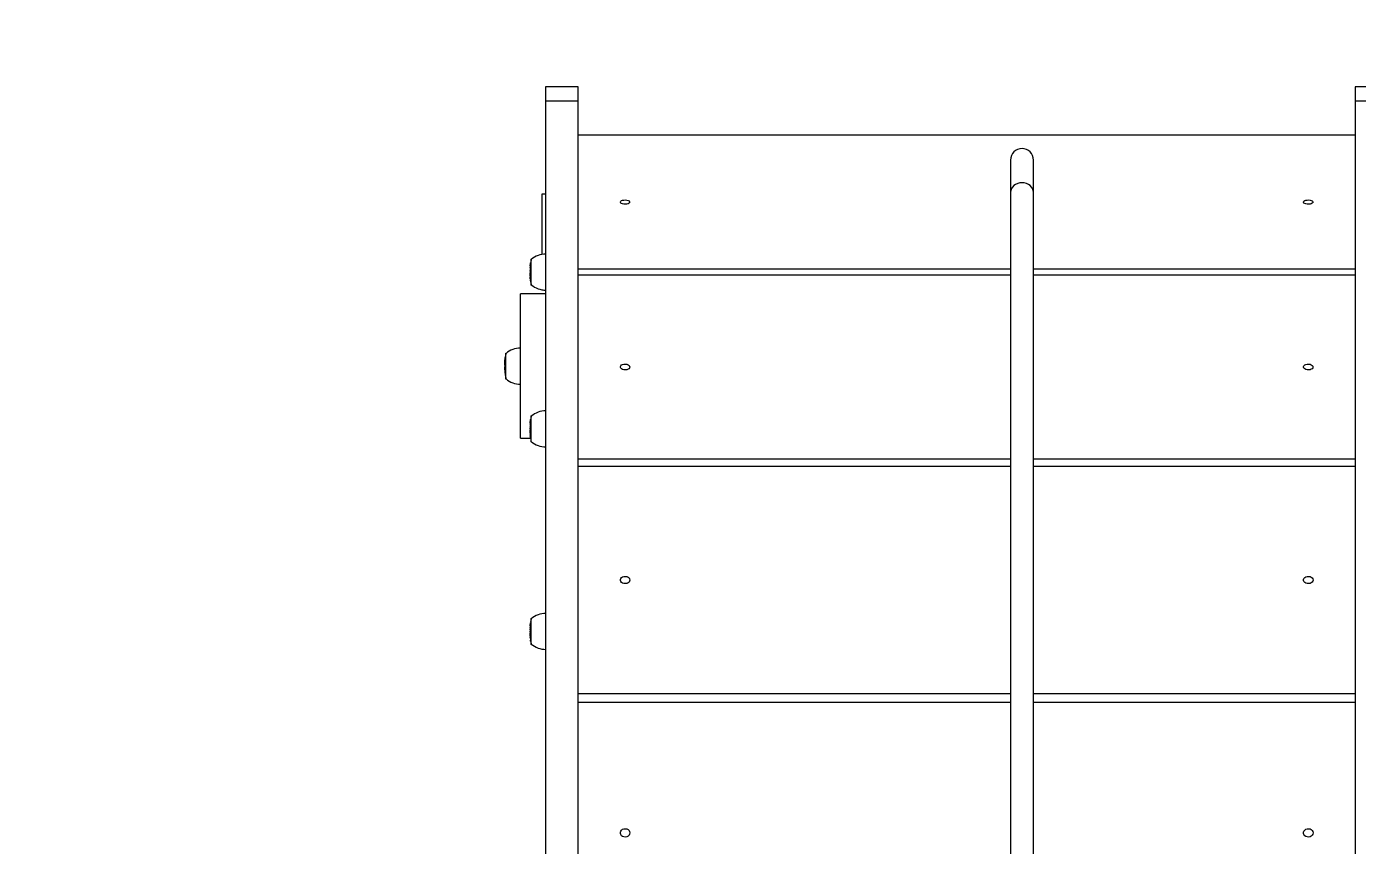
# Model space of a CAD drawing. Header units: millimetres. Extents: x -8422 to 28150, y -6982 to 5510.
# Drawn here: x 16569 to 17675, y 2155 to 2835 of the extents above; entities that cross this region are included whole.
import ezdxf

# ---------------------------------------------------------------- set-up
doc = ezdxf.new("R2010")
doc.units = ezdxf.units.MM
for name, color, linetype in [('DIKOM_ОБЪЕКТ', 7, 'Continuous'), ('DIKOM_РАЗМЕР_ЗОНА', 7, 'Continuous'), ('DIKOM_РАЗМЕР_ОБЪЕКТА', 7, 'Continuous')]:
    doc.layers.add(name, color=color, linetype=linetype)
doc.styles.add('style1', font='arial.ttf', dxfattribs={"width": 0.8})
doc.dimstyles.new('1-50', dxfattribs={"dimtxt": 300, "dimasz": 200, "dimexe": 100, "dimexo": 0, "dimgap": 100, "dimtad": 1, "dimdec": 0, "dimtxsty": 'style1', "dimcen": 0, "dimclrd": 7, "dimclre": 7, "dimadec": 1, "dimazin": 2, "dimtfac": 1, "dimtdec": 0, "dimtmove": 1, "dimatfit": 3, "dimfxl": 0, "dimlwd": 25, "dimlwe": 18, "dimarcsym": 0})

# ---------------------------------------------------------------- blocks, each defined once
blk = doc.blocks.new('*D15')
at = {"layer": 'Defpoints', "color": 0, "transparency": 16777216}
for p in [(19380.3, 3651.5), (27070.1, 3651.5), (15204.4, -3115.2)]:
    blk.add_point(p, dxfattribs=at)
at = {"layer": 'DIKOM_РАЗМЕР_ОБЪЕКТА', "color": 7, "lineweight": 18, "transparency": 16777216}
for p, q in [((19380.3, 3651.5), (27170.1, 3651.5)), ((15204.4, -3115.2), (27170.1, -3115.2))]:
    blk.add_line(p, q, dxfattribs=at)
at = {"layer": 'DIKOM_РАЗМЕР_ОБЪЕКТА', "color": 7, "lineweight": 25, "transparency": 16777216}
blk.add_line((27070.1, -2915.2), (27070.1, 3451.5), dxfattribs=at)
at = {"layer": 'DIKOM_РАЗМЕР_ОБЪЕКТА', "color": 7, "transparency": 16777216}
for points in [[(27036.8, 3451.5), (27103.5, 3451.5), (27070.1, 3651.5)], [(27036.8, -2915.2), (27103.5, -2915.2), (27070.1, -3115.2)]]:
    blk.add_solid(points, dxfattribs=at)
at = {"layer": 'DIKOM_РАЗМЕР_ОБЪЕКТА', "color": 0, "transparency": 16777216, "insert": (26817, -135.2), "char_height": 300, "attachment_point": 5, "rotation": 90, "style": 'style1'}
blk.add_mtext('6750', dxfattribs=at)
blk = doc.blocks.new('*D14')
at = {"layer": 'Defpoints', "color": 0, "transparency": 16777216}
for p in [(20684.7, 5148.6), (28049.7, 5148.6), (14575.8, -5055.5)]:
    blk.add_point(p, dxfattribs=at)
at = {"layer": 'DIKOM_РАЗМЕР_ЗОНА', "color": 7, "lineweight": 18, "transparency": 16777216}
for p, q in [((20684.7, 5148.6), (28149.7, 5148.6)), ((14575.8, -5055.5), (28149.7, -5055.5))]:
    blk.add_line(p, q, dxfattribs=at)
at = {"layer": 'DIKOM_РАЗМЕР_ЗОНА', "color": 7, "lineweight": 25, "transparency": 16777216}
blk.add_line((28049.7, -4855.5), (28049.7, 4948.6), dxfattribs=at)
at = {"layer": 'DIKOM_РАЗМЕР_ЗОНА', "color": 7, "transparency": 16777216}
for points in [[(28016.4, 4948.6), (28083, 4948.6), (28049.7, 5148.6)], [(28016.4, -4855.5), (28083, -4855.5), (28049.7, -5055.5)]]:
    blk.add_solid(points, dxfattribs=at)
at = {"layer": 'DIKOM_РАЗМЕР_ЗОНА', "color": 0, "transparency": 16777216, "insert": (27796.5, -63.6), "char_height": 300, "attachment_point": 5, "rotation": 90, "style": 'style1'}
blk.add_mtext('10200', dxfattribs=at)

msp = doc.modelspace()

# ---------------------------------------------------------------- linework, layer by layer
at = {"layer": 'DIKOM_ОБЪЕКТ', "color": 7, "linetype": 'Continuous', "lineweight": 15}
for p, q in [((17027.4, 2785.3), (17000.4, 2785.3)), ((17000.4, 2785.3), (17000.4, 2773.8)), ((17027.4, 2773.8), (17027.4, 2785.3)), ((17700.4, 2785.3), (17673.4, 2785.3)), ((17673.4, 2785.3), (17673.4, 2773.8)), ((17000.4, 2773.8), (17027.4, 2773.8)), ((17000.4, 2773.8), (17000.4, 1816.9)), ((17027.4, 1804.2), (17027.4, 2773.8)), ((17673.4, 2773.8), (17700.4, 2773.8)), ((17673.4, 2773.8), (17673.4, 1654.2)), ((17673.4, 2745.2), (17027.4, 2745.2)), ((17386.9, 2724.5), (17386.9, 2697.8)), ((17405.9, 2697.8), (17405.9, 2724.5)), ((16997.4, 2696.5), (17000.4, 2696.5)), ((16997.4, 2646.1), (16997.4, 2696.5)), ((17386.9, 2697.8), (17386.9, 1873.6)), ((17405.9, 1873.6), (17405.9, 2697.8)), ((16987.4, 2635.3), (16987.5, 2635.5)), ((16987.4, 2635), (16987.4, 2634.9)), ((16987.4, 2634.1), (16987.4, 2634.2)), ((16987.4, 2632.8), (16987.4, 2633)), ((16987.8, 2638.9), (16987.8, 2639)), ((16987.8, 2638.6), (16987.8, 2638.5)), ((16987.8, 2638.6), (16987.8, 2638.6)), ((16988.4, 2620.6), (16988.4, 2642.2)), ((17027.4, 2634), (17386.9, 2634)), ((17405.9, 2634), (17673.4, 2634)), ((16987.4, 2632.9), (16987.4, 2631.8)), ((16987.4, 2631.8), (16987.4, 2630.7)), ((16987.4, 2631.3), (16987.4, 2631.7)), ((16987.4, 2630.7), (16987.4, 2630.4)), ((16987.4, 2630.3), (16987.4, 2629.9)), ((16987.4, 2627.6), (16987.4, 2627.6)), ((16987.5, 2626.6), (16987.5, 2626.6)), ((16987.6, 2625.9), (16987.5, 2626.6)), ((16987.6, 2626.4), (16987.6, 2625.4)), ((16987.7, 2625), (16987.8, 2624.4)), ((16987.8, 2624.2), (16987.7, 2624.7)), ((16987.8, 2624.2), (16987.8, 2624.2)), ((16987.8, 2624.2), (16987.8, 2624.2)), ((16987.8, 2624.2), (16987.8, 2624.2)), ((17386.9, 2628.9), (17027.4, 2628.9)), ((17673.4, 2628.9), (17405.9, 2628.9)), ((17000.4, 2613.3), (16979.4, 2613.3)), ((16979.4, 2493.3), (16979.4, 2613.3)), ((16997.4, 2616.5), (16997.4, 2616.7)), ((16998.3, 2616.5), (16997.4, 2616.5)), ((16966.8, 2558.3), (16966.8, 2558.3)), ((16967.4, 2542.5), (16967.4, 2564.1)), ((16966.4, 2555), (16966.4, 2555.3)), ((16966.4, 2554.7), (16966.4, 2554.5)), ((16966.4, 2554.5), (16966.4, 2554.5)), ((16966.4, 2554.5), (16966.4, 2554.5)), ((16966.4, 2554.5), (16966.4, 2554.5)), ((16966.4, 2554), (16966.4, 2553.1)), ((16966.4, 2552.6), (16966.4, 2551.9)), ((16966.4, 2552), (16966.4, 2552.6)), ((16966.4, 2551.9), (16966.4, 2551.8)), ((16966.4, 2551.8), (16966.4, 2551.8)), ((16966.4, 2550.4), (16966.4, 2550)), ((16988.4, 2490.3), (16988.4, 2511.9)), ((16987.4, 2504.8), (16987.4, 2504.6)), ((16987.4, 2503.8), (16987.4, 2504)), ((16987.4, 2503.6), (16987.4, 2503.7)), ((16987.4, 2502.5), (16987.4, 2502.7)), ((16987.4, 2502.5), (16987.4, 2501.6)), ((16987.4, 2501.6), (16987.4, 2500.5)), ((16987.4, 2501.2), (16987.4, 2501.6)), ((16987.4, 2500.5), (16987.4, 2500.1)), ((16987.5, 2505.1), (16987.5, 2505.3)), ((16987.8, 2508.7), (16987.8, 2508.8)), ((16987.8, 2508.3), (16987.8, 2508.3)), ((16979.4, 2493.3), (16987.9, 2493.3)), ((16987.4, 2500.1), (16987.4, 2499.6)), ((16987.4, 2497.3), (16987.4, 2497.3)), ((16987.5, 2496.5), (16987.5, 2496.5)), ((16987.6, 2496.4), (16987.6, 2495.1)), ((16987.6, 2495), (16987.6, 2495.3)), ((16987.7, 2494.8), (16987.8, 2494.4)), ((16987.8, 2494.1), (16987.7, 2494.5)), ((16987.8, 2494.1), (16987.8, 2494.1)), ((16987.8, 2494.1), (16987.8, 2494.1)), ((16987.8, 2494.1), (16987.8, 2494.1)), ((17027.4, 2476.1), (17386.9, 2476.1)), ((17386.9, 2469.8), (17027.4, 2469.8)), ((17405.9, 2476.1), (17673.4, 2476.1)), ((17673.4, 2469.8), (17405.9, 2469.8)), ((16987.4, 2335), (16987.4, 2335)), ((16987.4, 2334.4), (16987.4, 2334.8)), ((16987.4, 2334.2), (16987.4, 2334.4)), ((16987.5, 2337.4), (16987.5, 2337.6)), ((16987.8, 2339.7), (16987.8, 2339.7)), ((16988.4, 2322), (16988.4, 2343.6)), ((16987.4, 2334.3), (16987.4, 2334.3)), ((16987.4, 2334.3), (16987.4, 2333.5)), ((16987.4, 2332.9), (16987.4, 2331.9)), ((16987.4, 2332.4), (16987.4, 2332.9)), ((16987.4, 2331.7), (16987.4, 2331.6)), ((16987.4, 2331.6), (16987.4, 2331.3)), ((16987.4, 2329.4), (16987.4, 2329.4)), ((16987.5, 2328.3), (16987.5, 2328.2)), ((16987.5, 2327.8), (16987.5, 2327.9)), ((16987.5, 2327.8), (16987.5, 2327.8)), ((16987.6, 2327.6), (16987.5, 2327.8)), ((16987.6, 2327.5), (16987.6, 2327.2)), ((16987.7, 2326), (16987.8, 2325.5)), ((16987.8, 2325.4), (16987.8, 2325.6)), ((16987.8, 2325.3), (16987.8, 2325.4)), ((16987.8, 2325.4), (16987.8, 2325.3)), ((16987.8, 2325.4), (16987.8, 2325.4)), ((16987.8, 2325.3), (16987.8, 2325.3)), ((16987.9, 2324.8), (16987.9, 2324.9)), ((17027.4, 2281.2), (17386.9, 2281.2)), ((17405.9, 2281.2), (17673.4, 2281.2)), ((17386.9, 2273.8), (17027.4, 2273.8)), ((17673.4, 2273.8), (17405.9, 2273.8))]:
    msp.add_line(p, q, dxfattribs=at)
at = {"layer": 'DIKOM_ОБЪЕКТ', "color": 7, "linetype": 'Continuous', "lineweight": 15, "flags": 128}
for points in [[(17396.4, 2705.6), (17394.6, 2705.5), (17392.8, 2705), (17391.1, 2704.3), (17389.7, 2703.3), (17388.5, 2702.1), (17387.6, 2700.8), (17387.1, 2699.3), (17386.9, 2697.8)], [(17405.9, 2697.8), (17405.7, 2699.3), (17405.2, 2700.8), (17404.3, 2702.1), (17403.1, 2703.3), (17401.7, 2704.3), (17400.1, 2705), (17398.3, 2705.5), (17396.4, 2705.6)], [(17070.4, 2689.6), (17070.2, 2689.1), (17069.7, 2688.6), (17068.9, 2688.2), (17067.9, 2687.9), (17066.7, 2687.8), (17065.5, 2687.9), (17064.4, 2688.1), (17063.5, 2688.4), (17062.8, 2688.8), (17062.5, 2689.3), (17062.5, 2689.9), (17062.8, 2690.4), (17063.5, 2690.8), (17064.4, 2691.1), (17065.5, 2691.3), (17066.7, 2691.4), (17067.9, 2691.3), (17068.9, 2691), (17069.7, 2690.6), (17070.2, 2690.1), (17070.4, 2689.6)], [(17638.4, 2689.6), (17638.2, 2689.1), (17637.7, 2688.6), (17636.9, 2688.2), (17635.9, 2687.9), (17634.7, 2687.8), (17633.5, 2687.9), (17632.4, 2688.1), (17631.5, 2688.4), (17630.8, 2688.8), (17630.5, 2689.3), (17630.5, 2689.9), (17630.8, 2690.4), (17631.5, 2690.8), (17632.4, 2691.1), (17633.5, 2691.3), (17634.7, 2691.4), (17635.9, 2691.3), (17636.9, 2691), (17637.7, 2690.6), (17638.2, 2690.1), (17638.4, 2689.6)], [(17070.4, 2552.5), (17070.2, 2551.8), (17069.7, 2551.1), (17068.9, 2550.6), (17067.9, 2550.2), (17066.7, 2550.1), (17065.5, 2550.1), (17064.4, 2550.4), (17063.5, 2550.9), (17062.8, 2551.5), (17062.5, 2552.2), (17062.5, 2552.9), (17062.8, 2553.6), (17063.5, 2554.2), (17064.4, 2554.6), (17065.5, 2554.9), (17066.7, 2555), (17067.9, 2554.8), (17068.9, 2554.4), (17069.7, 2553.9), (17070.2, 2553.2), (17070.4, 2552.5)], [(17638.4, 2552.5), (17638.2, 2551.8), (17637.7, 2551.1), (17636.9, 2550.6), (17635.9, 2550.2), (17634.7, 2550.1), (17633.5, 2550.1), (17632.4, 2550.4), (17631.5, 2550.9), (17630.8, 2551.5), (17630.5, 2552.2), (17630.5, 2552.9), (17630.8, 2553.6), (17631.5, 2554.2), (17632.4, 2554.6), (17633.5, 2554.9), (17634.7, 2555), (17635.9, 2554.8), (17636.9, 2554.4), (17637.7, 2553.9), (17638.2, 2553.2), (17638.4, 2552.5)], [(17070.4, 2375.5), (17070.2, 2374.6), (17069.7, 2373.8), (17068.9, 2373.1), (17067.9, 2372.7), (17066.7, 2372.5), (17065.5, 2372.6), (17064.4, 2372.9), (17063.5, 2373.4), (17062.8, 2374.2), (17062.5, 2375), (17062.5, 2375.9), (17062.8, 2376.8), (17063.5, 2377.6), (17064.4, 2378.1), (17065.5, 2378.4), (17066.7, 2378.5), (17067.9, 2378.3), (17068.9, 2377.9), (17069.7, 2377.2), (17070.2, 2376.4), (17070.4, 2375.5)], [(17638.4, 2375.5), (17638.2, 2374.6), (17637.7, 2373.8), (17636.9, 2373.1), (17635.9, 2372.7), (17634.7, 2372.5), (17633.5, 2372.6), (17632.4, 2372.9), (17631.5, 2373.4), (17630.8, 2374.2), (17630.5, 2375), (17630.5, 2375.9), (17630.8, 2376.8), (17631.5, 2377.6), (17632.4, 2378.1), (17633.5, 2378.4), (17634.7, 2378.5), (17635.9, 2378.3), (17636.9, 2377.9), (17637.7, 2377.2), (17638.2, 2376.4), (17638.4, 2375.5)], [(16987.8, 2325.6), (16987.8, 2325.6), (16987.8, 2325.5), (16987.8, 2325.5), (16987.8, 2325.5), (16987.8, 2325.5), (16987.8, 2325.4), (16987.8, 2325.4), (16987.8, 2325.4)], [(17070.4, 2165.4), (17070.2, 2164.3), (17069.7, 2163.4), (17068.9, 2162.6), (17067.9, 2162.1), (17066.7, 2161.9), (17065.5, 2162), (17064.4, 2162.4), (17063.5, 2163), (17062.8, 2163.9), (17062.5, 2164.8), (17062.5, 2165.9), (17062.8, 2166.9), (17063.5, 2167.7), (17064.4, 2168.4), (17065.5, 2168.7), (17066.7, 2168.8), (17067.9, 2168.6), (17068.9, 2168.1), (17069.7, 2167.3), (17070.2, 2166.4), (17070.4, 2165.4)], [(17638.4, 2165.4), (17638.2, 2164.3), (17637.7, 2163.4), (17636.9, 2162.6), (17635.9, 2162.1), (17634.7, 2161.9), (17633.5, 2162), (17632.4, 2162.4), (17631.5, 2163), (17630.8, 2163.9), (17630.5, 2164.8), (17630.5, 2165.9), (17630.8, 2166.9), (17631.5, 2167.7), (17632.4, 2168.4), (17633.5, 2168.7), (17634.7, 2168.8), (17635.9, 2168.6), (17636.9, 2168.1), (17637.7, 2167.3), (17638.2, 2166.4), (17638.4, 2165.4)]]:
    msp.add_lwpolyline(points, dxfattribs=at)
at = {"layer": 'DIKOM_ОБЪЕКТ', "color": 7, "linetype": 'Continuous', "lineweight": 15}
for centre, radius, start, end in [((17396.4, 2724.5), 9.5, 0, 180), ((17000.6, 2627.7), 18.7, 90.4909, 130.6212), ((17029.2, 2632.9), 41.8, 175.7556, 176.636), ((17029.2, 2632.9), 41.8, 177.261, 178.3843), ((17029.2, 2632.9), 41.8, 172.3016, 175.0914), ((17029.2, 2632.9), 41.8, 167.1204, 171.6696), ((17029.2, 2629.9), 41.8, 180, 182.5889), ((17029.2, 2629.9), 41.8, 183.1676, 184.0908), ((17029.2, 2629.9), 41.8, 184.7178, 185.5493), ((17029.2, 2629.9), 41.8, 186.154, 186.7321), ((17029.2, 2629.9), 41.8, 187.2379, 188.1158), ((17029.2, 2629.9), 41.8, 188.7474, 192.8796), ((17000.6, 2635.1), 18.7, 229.3788, 269.5091), ((16979.6, 2549.6), 18.7, 90.4909, 130.6212), ((17008.2, 2554.7), 41.8, 167.1204, 176.6413), ((17008.2, 2554.7), 41.8, 178.8572, 180), ((17008.2, 2551.8), 41.8, 182.4623, 192.8796), ((16979.6, 2556.9), 18.7, 229.3788, 269.5091), ((17029.2, 2502.6), 41.8, 167.1204, 171.5111), ((17000.6, 2497.4), 18.7, 90.4909, 130.6212), ((17029.2, 2502.6), 41.8, 175.4213, 176.5537), ((17029.2, 2502.6), 41.8, 177.1882, 178.3289), ((17029.2, 2502.6), 41.8, 173.6741, 174.6824), ((17029.2, 2499.6), 41.8, 180, 182.4997), ((17029.2, 2499.6), 41.8, 183.1315, 184.184), ((17029.2, 2499.6), 41.8, 184.8208, 185.9672), ((17029.2, 2499.6), 41.8, 187.0585, 187.7735), ((17029.2, 2499.6), 41.8, 189.3946, 192.8796), ((17000.6, 2504.8), 18.7, 229.3788, 269.5091), ((17000.6, 2329.1), 18.7, 90.4909, 130.6212), ((17029.2, 2334.3), 41.8, 175.5281, 176.6243), ((17029.2, 2334.3), 41.8, 177.2505, 178.3765), ((17029.2, 2334.3), 41.8, 179.2961, 180), ((17029.2, 2334.3), 41.8, 172.281, 174.9269), ((17029.2, 2334.3), 41.8, 167.1204, 171.6474), ((17029.2, 2331.3), 41.8, 180, 182.6845), ((17029.2, 2331.3), 41.8, 183.2698, 184.1037), ((17029.2, 2331.3), 41.8, 184.7322, 185.1196), ((17029.2, 2331.3), 41.8, 185.6804, 187.3361), ((17029.2, 2331.3), 41.8, 188.7704, 192.8796), ((17000.6, 2336.5), 18.7, 229.3788, 269.5091)]:
    msp.add_arc(centre, radius, start, end, dxfattribs=at)
for points, knots in [([(16987.5, 2635.5), (16987.5, 2635.4), (16987.5, 2635.2), (16987.4, 2635.1), (16987.4, 2635)], [0, 0, 0, 0, 0.475989, 1, 1, 1, 1]), ([(16987.4, 2634.2), (16987.4, 2634.1), (16987.4, 2634), (16987.4, 2633.8), (16987.4, 2633.7)], [0, 0, 0, 0, 0.483712, 1, 1, 1, 1]), ([(16987.4, 2633.7), (16987.4, 2633.7), (16987.4, 2633.7), (16987.4, 2633.6), (16987.4, 2633.6)], [0, 0, 0, 0, 0.498489, 1, 1, 1, 1]), ([(16987.4, 2633.6), (16987.4, 2633.1), (16987.4, 2632.6), (16987.4, 2632), (16987.4, 2632)], [0, 0, 0, 0, 0.896917, 1, 1, 1, 1]), ([(16987.7, 2637.8), (16987.7, 2637.6), (16987.6, 2637.3), (16987.6, 2636.8), (16987.5, 2636.5), (16987.5, 2636.2), (16987.5, 2636), (16987.5, 2636), (16987.5, 2636)], [0, 0, 0, 0, 0.216698, 0.358832, 0.500998, 0.687996, 0.880673, 1, 1, 1, 1]), ([(16987.5, 2636.5), (16987.5, 2636.5), (16987.5, 2636.5), (16987.5, 2636.7), (16987.6, 2636.9), (16987.6, 2637.2), (16987.6, 2637.5), (16987.7, 2637.7), (16987.7, 2637.8)], [0, 0, 0, 0, 0.278698, 0.446656, 0.583211, 0.720476, 0.89556, 1, 1, 1, 1]), ([(16987.8, 2639), (16987.8, 2638.8), (16987.8, 2638.4), (16987.7, 2638), (16987.7, 2637.8)], [0, 0, 0, 0, 0.512243, 1, 1, 1, 1]), ([(16987.7, 2637.8), (16987.7, 2637.9), (16987.7, 2638.2), (16987.7, 2638.4), (16987.8, 2638.6)], [0, 0, 0, 0, 0.488365, 1, 1, 1, 1]), ([(16987.4, 2632), (16987.4, 2631.8), (16987.4, 2631.6), (16987.4, 2631.4), (16987.4, 2631.3)], [0, 0, 0, 0, 0.4999, 1, 1, 1, 1]), ([(16987.4, 2630.7), (16987.4, 2630.6), (16987.4, 2630.4), (16987.4, 2629.9), (16987.4, 2629.6), (16987.4, 2629.4)], [0, 0, 0, 0, 0.333296, 0.662049, 1, 1, 1, 1]), ([(16987.4, 2629.4), (16987.4, 2629.5), (16987.4, 2629.8), (16987.4, 2630.1), (16987.4, 2630.4), (16987.4, 2630.4), (16987.4, 2630.5)], [0, 0, 0, 0, 0.286885, 0.529012, 0.771148, 1, 1, 1, 1]), ([(16987.4, 2629.4), (16987.4, 2629.2), (16987.4, 2628.8), (16987.4, 2628.3), (16987.4, 2627.9), (16987.4, 2627.6), (16987.4, 2627.6), (16987.4, 2627.6)], [0, 0, 0, 0, 0.225283, 0.41292, 0.600087, 0.800077, 1, 1, 1, 1]), ([(16987.4, 2628), (16987.4, 2628.1), (16987.4, 2628.1), (16987.4, 2628.4), (16987.4, 2628.7), (16987.4, 2629), (16987.4, 2629.3), (16987.4, 2629.4)], [0, 0, 0, 0, 0.301871, 0.491416, 0.681106, 0.8764, 1, 1, 1, 1]), ([(16987.4, 2628), (16987.4, 2628), (16987.4, 2628), (16987.4, 2628), (16987.4, 2628)], [0, 0, 0, 0, 0.166442, 1, 1, 1, 1]), ([(16987.5, 2627.1), (16987.5, 2627), (16987.5, 2626.8), (16987.6, 2626.5), (16987.6, 2626.4)], [0, 0, 0, 0, 0.513088, 1, 1, 1, 1]), ([(16987.5, 2626.9), (16987.5, 2627), (16987.5, 2627), (16987.5, 2627.1), (16987.5, 2627.1)], [0, 0, 0, 0, 0.214666, 1, 1, 1, 1]), ([(16987.8, 2624.4), (16987.8, 2624.3), (16987.8, 2624.1), (16987.9, 2623.9), (16987.9, 2623.8)], [0, 0, 0, 0, 0.456008, 1, 1, 1, 1]), ([(16987.8, 2624), (16987.8, 2624), (16987.8, 2624.1), (16987.8, 2624.1), (16987.8, 2624.2)], [0, 0, 0, 0, 0.226087, 1, 1, 1, 1]), ([(16987.9, 2623.8), (16987.9, 2623.7), (16987.8, 2623.7), (16987.9, 2623.6), (16987.9, 2623.6)], [0, 0, 0, 0, 0.700352, 1, 1, 1, 1]), ([(16966.5, 2557.4), (16966.5, 2557.1), (16966.4, 2556.5), (16966.5, 2555.8), (16966.5, 2555.5)], [0, 0, 0, 0, 0.500086, 1, 1, 1, 1]), ([(16966.4, 2557.1), (16966.4, 2557.1), (16966.4, 2557.3), (16966.5, 2557.4), (16966.5, 2557.4)], [0, 0, 0, 0, 0.524343, 1, 1, 1, 1]), ([(16966.4, 2555.1), (16966.4, 2555.4), (16966.4, 2556.1), (16966.4, 2556.7), (16966.4, 2557.1)], [0, 0, 0, 0, 0.499902, 1, 1, 1, 1]), ([(16966.4, 2556.4), (16966.4, 2556.1), (16966.4, 2555.4), (16966.4, 2554.8), (16966.4, 2554.4)], [0, 0, 0, 0, 0.500101, 1, 1, 1, 1]), ([(16966.4, 2556), (16966.4, 2556.1), (16966.4, 2556.2), (16966.4, 2556.3), (16966.4, 2556.4)], [0, 0, 0, 0, 0.515754, 1, 1, 1, 1]), ([(16966.4, 2555.3), (16966.4, 2555.4), (16966.4, 2555.7), (16966.4, 2555.9), (16966.4, 2556)], [0, 0, 0, 0, 0.502042, 1, 1, 1, 1]), ([(16966.5, 2557), (16966.5, 2557.2), (16966.5, 2557.5), (16966.5, 2558), (16966.6, 2558.4), (16966.6, 2558.9), (16966.6, 2559.2), (16966.7, 2559.4)], [0, 0, 0, 0, 0.334301, 0.493525, 0.624365, 0.784827, 1, 1, 1, 1]), ([(16966.7, 2559.2), (16966.6, 2559), (16966.6, 2558.8), (16966.6, 2558.5), (16966.5, 2558.2), (16966.5, 2557.8), (16966.5, 2557.6), (16966.5, 2557.4), (16966.5, 2557.4)], [0, 0, 0, 0, 0.219663, 0.356851, 0.494308, 0.672714, 0.937446, 1, 1, 1, 1]), ([(16966.5, 2557.4), (16966.5, 2557.3), (16966.5, 2557.1), (16966.5, 2557.1), (16966.6, 2557.1), (16966.6, 2557.3), (16966.6, 2557.5), (16966.7, 2557.6), (16966.7, 2557.7)], [0, 0, 0, 0, 0.278692, 0.446696, 0.583244, 0.720505, 0.895558, 1, 1, 1, 1]), ([(16966.7, 2557.5), (16966.7, 2557.3), (16966.6, 2557), (16966.6, 2556.7), (16966.5, 2556.6), (16966.5, 2556.6), (16966.5, 2556.8), (16966.5, 2557), (16966.5, 2557)], [0, 0, 0, 0, 0.216659, 0.358811, 0.500974, 0.687969, 0.880687, 1, 1, 1, 1]), ([(16966.7, 2559.4), (16966.7, 2559.5), (16966.7, 2559.9), (16966.8, 2560.2), (16966.8, 2560.4)], [0, 0, 0, 0, 0.489431, 1, 1, 1, 1]), ([(16966.8, 2559.8), (16966.7, 2559.7), (16966.7, 2559.5), (16966.7, 2559.3), (16966.7, 2559.2)], [0, 0, 0, 0, 0.510213, 1, 1, 1, 1]), ([(16966.8, 2558.3), (16966.8, 2558.6), (16966.7, 2559.1), (16966.8, 2559.6), (16966.8, 2559.8)], [0, 0, 0, 0, 0.500083, 1, 1, 1, 1]), ([(16966.8, 2558.5), (16966.8, 2558.3), (16966.8, 2558), (16966.7, 2557.6), (16966.7, 2557.5)], [0, 0, 0, 0, 0.512259, 1, 1, 1, 1]), ([(16966.7, 2557.7), (16966.7, 2557.8), (16966.7, 2558), (16966.7, 2558.2), (16966.8, 2558.3)], [0, 0, 0, 0, 0.488418, 1, 1, 1, 1]), ([(16966.8, 2560.4), (16966.8, 2560.1), (16966.8, 2559.5), (16966.8, 2558.8), (16966.8, 2558.5)], [0, 0, 0, 0, 0.499881, 1, 1, 1, 1]), ([(16966.5, 2555.5), (16966.5, 2555.4), (16966.5, 2555.3), (16966.4, 2555.2), (16966.4, 2555.1)], [0, 0, 0, 0, 0.476136, 1, 1, 1, 1]), ([(16966.4, 2555), (16966.4, 2554.3), (16966.4, 2553.5), (16966.4, 2552.6), (16966.4, 2552.6)], [0, 0, 0, 0, 0.896907, 1, 1, 1, 1]), ([(16966.4, 2554.1), (16966.4, 2554.2), (16966.4, 2554.5), (16966.4, 2554.8), (16966.4, 2555)], [0, 0, 0, 0, 0.498487, 1, 1, 1, 1]), ([(16966.4, 2554.4), (16966.4, 2554.4), (16966.4, 2554.2), (16966.4, 2554.1), (16966.4, 2554.1)], [0, 0, 0, 0, 0.483764, 1, 1, 1, 1]), ([(16966.4, 2552.6), (16966.4, 2552.5), (16966.4, 2552.3), (16966.4, 2552.1), (16966.4, 2552)], [0, 0, 0, 0, 0.499794, 1, 1, 1, 1]), ([(16966.4, 2551.9), (16966.4, 2551.8), (16966.4, 2551.4), (16966.4, 2550.9), (16966.4, 2550.6), (16966.4, 2550.4)], [0, 0, 0, 0, 0.331839, 0.661289, 1, 1, 1, 1]), ([(16966.4, 2550.6), (16966.4, 2550.8), (16966.4, 2551), (16966.4, 2551.4), (16966.4, 2551.7), (16966.4, 2551.8), (16966.4, 2551.8)], [0, 0, 0, 0, 0.360821, 0.665298, 0.969911, 1, 1, 1, 1]), ([(16966.4, 2550.2), (16966.4, 2550.3), (16966.4, 2550.4), (16966.4, 2550.6), (16966.4, 2550.6)], [0, 0, 0, 0, 0.548619, 1, 1, 1, 1]), ([(16987.5, 2505.3), (16987.5, 2505.2), (16987.5, 2505.1), (16987.4, 2504.9), (16987.4, 2504.8)], [0, 0, 0, 0, 0.476045, 1, 1, 1, 1]), ([(16987.4, 2504), (16987.4, 2504), (16987.4, 2503.8), (16987.4, 2503.7), (16987.4, 2503.6)], [0, 0, 0, 0, 0.483735, 1, 1, 1, 1]), ([(16987.4, 2503.6), (16987.4, 2503.5), (16987.4, 2503.4), (16987.4, 2503.3), (16987.4, 2503.3)], [0, 0, 0, 0, 0.498539, 1, 1, 1, 1]), ([(16987.4, 2503.3), (16987.4, 2502.8), (16987.4, 2502.4), (16987.4, 2501.9), (16987.4, 2501.8)], [0, 0, 0, 0, 0.896897, 1, 1, 1, 1]), ([(16987.4, 2501.8), (16987.4, 2501.7), (16987.4, 2501.5), (16987.4, 2501.3), (16987.4, 2501.2)], [0, 0, 0, 0, 0.499826, 1, 1, 1, 1]), ([(16987.4, 2500.5), (16987.4, 2500.4), (16987.4, 2500.3), (16987.4, 2499.8), (16987.4, 2499.5), (16987.4, 2499.3)], [0, 0, 0, 0, 0.329764, 0.660236, 1, 1, 1, 1]), ([(16987.7, 2507.6), (16987.7, 2507.4), (16987.6, 2507.1), (16987.6, 2506.6), (16987.5, 2506.2), (16987.5, 2506), (16987.5, 2505.9), (16987.5, 2505.9)], [0, 0, 0, 0, 0.301978, 0.500079, 0.698196, 0.958845, 1, 1, 1, 1]), ([(16987.5, 2506.2), (16987.5, 2506.2), (16987.5, 2506.3), (16987.5, 2506.4), (16987.6, 2506.7), (16987.6, 2507), (16987.6, 2507.3), (16987.7, 2507.5), (16987.7, 2507.5)], [0, 0, 0, 0, 0.074927, 0.29033, 0.465472, 0.641505, 0.86605, 1, 1, 1, 1]), ([(16987.8, 2508.8), (16987.8, 2508.6), (16987.8, 2508.2), (16987.7, 2507.8), (16987.7, 2507.6)], [0, 0, 0, 0, 0.512329, 1, 1, 1, 1]), ([(16987.7, 2507.5), (16987.7, 2507.7), (16987.7, 2507.9), (16987.7, 2508.2), (16987.8, 2508.3)], [0, 0, 0, 0, 0.488421, 1, 1, 1, 1]), ([(16987.4, 2499.2), (16987.4, 2499.4), (16987.4, 2499.6), (16987.4, 2500), (16987.4, 2500.2), (16987.4, 2500.2), (16987.4, 2500.2), (16987.4, 2500.2)], [0, 0, 0, 0, 0.269144, 0.496231, 0.723449, 0.93809, 1, 1, 1, 1]), ([(16987.4, 2499.3), (16987.4, 2499.1), (16987.4, 2498.7), (16987.4, 2498.2), (16987.4, 2497.8), (16987.4, 2497.5), (16987.4, 2497.4), (16987.4, 2497.3)], [0, 0, 0, 0, 0.225294, 0.412957, 0.600085, 0.800072, 1, 1, 1, 1]), ([(16987.4, 2497.8), (16987.4, 2497.8), (16987.4, 2497.9), (16987.4, 2498.2), (16987.4, 2498.6), (16987.4, 2498.9), (16987.4, 2499.1), (16987.4, 2499.2)], [0, 0, 0, 0, 0.301828, 0.491406, 0.681077, 0.876421, 1, 1, 1, 1]), ([(16987.4, 2497.8), (16987.4, 2497.8), (16987.4, 2497.7), (16987.4, 2497.8), (16987.4, 2497.8)], [0, 0, 0, 0, 0.573542, 1, 1, 1, 1]), ([(16987.5, 2497.1), (16987.5, 2497), (16987.5, 2496.7), (16987.6, 2496.5), (16987.6, 2496.4)], [0, 0, 0, 0, 0.513199, 1, 1, 1, 1]), ([(16987.5, 2496.6), (16987.5, 2496.6), (16987.5, 2496.8), (16987.5, 2497), (16987.5, 2497.1)], [0, 0, 0, 0, 0.358372, 1, 1, 1, 1]), ([(16987.6, 2495.1), (16987.6, 2495.1), (16987.6, 2495), (16987.6, 2494.9), (16987.6, 2494.9), (16987.6, 2494.8)], [0, 0, 0, 0, 0.499832, 0.749821, 1, 1, 1, 1]), ([(16987.6, 2494.8), (16987.6, 2494.8), (16987.6, 2494.8), (16987.7, 2494.8), (16987.7, 2494.8), (16987.7, 2494.8)], [0, 0, 0, 0, 0.500095, 0.750088, 1, 1, 1, 1]), ([(16987.6, 2494.8), (16987.6, 2494.8), (16987.6, 2494.8), (16987.6, 2494.8), (16987.6, 2494.8)], [0, 0, 0, 0, 0.535851, 1, 1, 1, 1]), ([(16987.8, 2494.4), (16987.8, 2494.3), (16987.8, 2494.1), (16987.9, 2493.9), (16987.9, 2493.8)], [0, 0, 0, 0, 0.45602, 1, 1, 1, 1]), ([(16987.8, 2493.6), (16987.8, 2493.6), (16987.8, 2493.8), (16987.8, 2494), (16987.8, 2494.1)], [0, 0, 0, 0, 0.500191, 1, 1, 1, 1]), ([(16987.9, 2493.1), (16987.9, 2493.2), (16987.8, 2493.3), (16987.8, 2493.5), (16987.8, 2493.6)], [0, 0, 0, 0, 0.562899, 1, 1, 1, 1]), ([(16987.9, 2493.8), (16987.9, 2493.7), (16987.8, 2493.4), (16987.9, 2493.2), (16987.9, 2493.1)], [0, 0, 0, 0, 0.500152, 1, 1, 1, 1]), ([(16987.4, 2336.7), (16987.4, 2336.7), (16987.4, 2336.6), (16987.5, 2336.6), (16987.5, 2336.5)], [0, 0, 0, 0, 0.230858, 1, 1, 1, 1]), ([(16987.5, 2336.5), (16987.5, 2336.4), (16987.5, 2336.3), (16987.4, 2336.1), (16987.4, 2336)], [0, 0, 0, 0, 0.476064, 1, 1, 1, 1]), ([(16987.4, 2336), (16987.4, 2336.1), (16987.4, 2336.2), (16987.4, 2336.3), (16987.4, 2336.3)], [0, 0, 0, 0, 0.785417, 1, 1, 1, 1]), ([(16987.4, 2335.5), (16987.4, 2335.4), (16987.4, 2335.4), (16987.4, 2335.3), (16987.4, 2335.2)], [0, 0, 0, 0, 0.183457, 1, 1, 1, 1]), ([(16987.4, 2335.2), (16987.4, 2335.2), (16987.4, 2335), (16987.4, 2334.9), (16987.4, 2334.8)], [0, 0, 0, 0, 0.483686, 1, 1, 1, 1]), ([(16987.4, 2335), (16987.4, 2334.4), (16987.4, 2333.7), (16987.4, 2333.1), (16987.4, 2333)], [0, 0, 0, 0, 0.896854, 1, 1, 1, 1]), ([(16987.4, 2334.8), (16987.4, 2334.8), (16987.4, 2334.9), (16987.4, 2334.9), (16987.4, 2335)], [0, 0, 0, 0, 0.498485, 1, 1, 1, 1]), ([(16987.7, 2338.9), (16987.7, 2338.7), (16987.6, 2338.3), (16987.6, 2337.9), (16987.5, 2337.6), (16987.5, 2337.4), (16987.5, 2337.3), (16987.5, 2337.3), (16987.5, 2337.3)], [0, 0, 0, 0, 0.243576, 0.403337, 0.563141, 0.773344, 0.989935, 1, 1, 1, 1]), ([(16987.5, 2337.8), (16987.5, 2337.8), (16987.5, 2337.8), (16987.5, 2337.9), (16987.6, 2338.1), (16987.6, 2338.4), (16987.6, 2338.6), (16987.7, 2338.8), (16987.7, 2338.9)], [0, 0, 0, 0, 0.175412, 0.367442, 0.523556, 0.680485, 0.880597, 1, 1, 1, 1]), ([(16987.5, 2338), (16987.5, 2337.9), (16987.5, 2337.8), (16987.5, 2337.8), (16987.5, 2337.8)], [0, 0, 0, 0, 0.805032, 1, 1, 1, 1]), ([(16987.8, 2340.1), (16987.8, 2339.9), (16987.8, 2339.5), (16987.7, 2339.1), (16987.7, 2338.9)], [0, 0, 0, 0, 0.512264, 1, 1, 1, 1]), ([(16987.8, 2339.7), (16987.8, 2339.7), (16987.7, 2339.8), (16987.7, 2339.9), (16987.8, 2339.9)], [0, 0, 0, 0, 0.61204, 1, 1, 1, 1]), ([(16987.7, 2338.9), (16987.7, 2339), (16987.7, 2339.3), (16987.7, 2339.5), (16987.8, 2339.7)], [0, 0, 0, 0, 0.488417, 1, 1, 1, 1]), ([(16987.8, 2340.3), (16987.8, 2340.3), (16987.8, 2340.2), (16987.8, 2340.1), (16987.8, 2340.1)], [0, 0, 0, 0, 0.339026, 1, 1, 1, 1]), ([(16987.4, 2333), (16987.4, 2332.9), (16987.4, 2332.7), (16987.4, 2332.5), (16987.4, 2332.4)], [0, 0, 0, 0, 0.499727, 1, 1, 1, 1]), ([(16987.4, 2331.9), (16987.4, 2331.7), (16987.4, 2331.5), (16987.4, 2331), (16987.4, 2330.6), (16987.4, 2330.4)], [0, 0, 0, 0, 0.337174, 0.663975, 1, 1, 1, 1]), ([(16987.4, 2330.5), (16987.4, 2330.6), (16987.4, 2330.9), (16987.4, 2331.3), (16987.4, 2331.5), (16987.4, 2331.6), (16987.4, 2331.6)], [0, 0, 0, 0, 0.357085, 0.658451, 0.959884, 1, 1, 1, 1]), ([(16987.4, 2329.4), (16987.4, 2329.4), (16987.4, 2329.4), (16987.4, 2329.6), (16987.4, 2329.8), (16987.4, 2330.2), (16987.4, 2330.4), (16987.4, 2330.5)], [0, 0, 0, 0, 0.30185, 0.491389, 0.681097, 0.876413, 1, 1, 1, 1]), ([(16987.4, 2330.4), (16987.4, 2330.2), (16987.4, 2329.9), (16987.4, 2329.4), (16987.4, 2329.1), (16987.4, 2328.9), (16987.4, 2329), (16987.4, 2329)], [0, 0, 0, 0, 0.249242, 0.456814, 0.663842, 0.885092, 1, 1, 1, 1]), ([(16987.5, 2328.2), (16987.5, 2328.1), (16987.5, 2327.8), (16987.6, 2327.6), (16987.6, 2327.5)], [0, 0, 0, 0, 0.513115, 1, 1, 1, 1]), ([(16987.8, 2325.5), (16987.8, 2325.4), (16987.8, 2325.2), (16987.9, 2324.9), (16987.9, 2324.8)], [0, 0, 0, 0, 0.45612, 1, 1, 1, 1])]:
    msp.add_open_spline(points, degree=3, knots=knots, dxfattribs=at)

# ---------------------------------------------------------------- dimensions: what is measured, and where the dimension line sits
at = {"layer": 'DIKOM_РАЗМЕР_ЗОНА'}
dim = msp.add_linear_dim(base=(28049.7, 5148.6), p1=(14575.8, -5055.5), p2=(20684.7, 5148.6), angle=270, text='10200', dimstyle='1-50', override={"dimscale": 1, "dimtix": 0, "dimtofl": 1, "dimtmove": 1, "dimatfit": 3}, dxfattribs=at)
dim.commit()
dim.dimension.update_dxf_attribs({"geometry": '*D14', "text_midpoint": (28049.7, -63.6), "dimtype": 160})
at = {"layer": 'DIKOM_РАЗМЕР_ОБЪЕКТА'}
dim = msp.add_linear_dim(base=(27070.1, 3651.5), p1=(15204.4, -3115.2), p2=(19380.3, 3651.5), angle=270, text='6750', dimstyle='1-50', override={"dimscale": 1, "dimtix": 0, "dimtofl": 1, "dimtmove": 1, "dimatfit": 3}, dxfattribs=at)
dim.commit()
dim.dimension.update_dxf_attribs({"geometry": '*D15', "text_midpoint": (27070.1, -135.2), "dimtype": 160})

doc.saveas('drawing.dxf')
